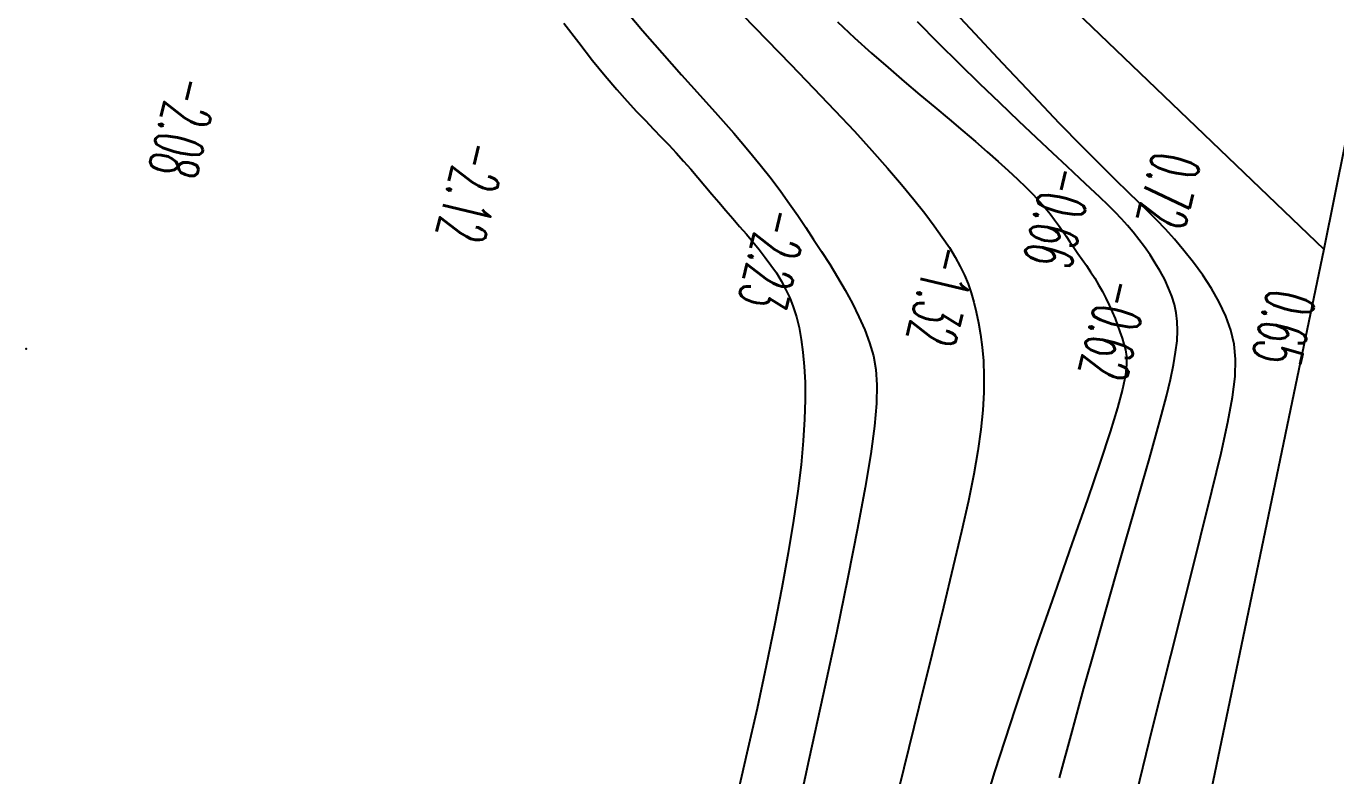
# Model space of a CAD drawing. Header units: metres. Extents: x 583412 to 583840, y 1186334 to 1187497.
# Drawn here: x 583674.55 to 583693.38, y 1186946.6 to 1186957.39 of the extents above; entities that cross this region are included whole.
import ezdxf
from ezdxf.enums import TextEntityAlignment as Align

# ---------------------------------------------------------------- set-up
doc = ezdxf.new("R2010")
doc.units = ezdxf.units.M
doc.header["$MEASUREMENT"] = 0
for name, color, linetype in [('$For$Printing$', 7, 'Continuous'), ('1111DONG MUC', 2, 'Continuous'), ('Docao', 22, 'Continuous'), ('KS_muong ao', 4, 'TALUYPHAI-KHKS')]:
    doc.layers.add(name, color=color, linetype=linetype)
doc.styles.add('ChuSo', font='vnsimple.shx')
doc.linetypes.add('TALUYPHAI-KHKS', pattern='A,5,[130,ltypeshp,S=5,R=0,X=0,Y=-5],10,[130,ltypeshp,S=5,R=0,X=0,Y=-5],10,[130,ltypeshp,S=10,R=0,X=0,Y=-10],5', length=30)

msp = doc.modelspace()

# ---------------------------------------------------------------- linework, layer by layer
at = {"layer": '$For$Printing$', "color": 252}
for p, q in [((583688.128, 1186957.35), (583687.644, 1186957.869)), ((583683.132, 1186957.658), (583683.412, 1186957.328)), ((583686.217, 1186957.451), (583686.462, 1186957.222)), ((583683.412, 1186957.328), (583683.694, 1186957.004)), ((583686.462, 1186957.222), (583686.705, 1186957.003)), ((583688.594, 1186956.853), (583688.128, 1186957.35)), ((583683.694, 1186957.004), (583683.972, 1186956.691)), ((583686.705, 1186957.003), (583686.943, 1186956.794)), ((583686.943, 1186956.794), (583687.176, 1186956.594)), ((583689.027, 1186956.393), (583688.594, 1186956.853)), ((583683.972, 1186956.691), (583684.241, 1186956.391)), ((583687.176, 1186956.594), (583687.401, 1186956.404)), ((583684.241, 1186956.391), (583684.493, 1186956.109)), ((583687.401, 1186956.404), (583687.617, 1186956.223)), ((583689.41, 1186955.991), (583689.027, 1186956.393)), ((583684.493, 1186956.109), (583684.723, 1186955.848)), ((583687.617, 1186956.223), (583687.823, 1186956.05)), ((583687.823, 1186956.05), (583688.018, 1186955.886)), ((583688.018, 1186955.886), (583688.2, 1186955.73)), ((583689.732, 1186955.66), (583689.41, 1186955.991)), ((583684.723, 1186955.848), (583684.925, 1186955.611)), ((583688.2, 1186955.73), (583688.37, 1186955.583)), ((583684.925, 1186955.611), (583685.103, 1186955.395)), ((583688.37, 1186955.583), (583688.528, 1186955.444)), ((583689.997, 1186955.392), (583689.732, 1186955.66)), ((583685.103, 1186955.395), (583685.26, 1186955.196)), ((583688.528, 1186955.444), (583688.672, 1186955.312)), ((583688.672, 1186955.312), (583688.804, 1186955.189)), ((583690.216, 1186955.176), (583689.997, 1186955.392)), ((583685.26, 1186955.196), (583685.4, 1186955.01)), ((583688.804, 1186955.189), (583688.923, 1186955.074)), ((583690.396, 1186955), (583690.216, 1186955.176)), ((583685.4, 1186955.01), (583685.527, 1186954.834)), ((583688.923, 1186955.074), (583689.028, 1186954.967)), ((583689.028, 1186954.967), (583689.12, 1186954.868)), ((583690.549, 1186954.853), (583690.396, 1186955)), ((583685.527, 1186954.834), (583685.646, 1186954.663)), ((583689.12, 1186954.868), (583689.201, 1186954.775)), ((583689.201, 1186954.775), (583689.272, 1186954.688)), ((583690.682, 1186954.724), (583690.549, 1186954.853)), ((583690.807, 1186954.6), (583690.682, 1186954.724)), ((583685.646, 1186954.663), (583685.759, 1186954.494)), ((583689.272, 1186954.688), (583689.336, 1186954.605)), ((583689.336, 1186954.605), (583689.394, 1186954.524)), ((583690.931, 1186954.47), (583690.807, 1186954.6)), ((583685.759, 1186954.494), (583685.872, 1186954.322)), ((583689.394, 1186954.524), (583689.449, 1186954.445)), ((583689.449, 1186954.445), (583689.503, 1186954.367)), ((583689.503, 1186954.367), (583689.558, 1186954.287)), ((583691.062, 1186954.324), (583690.931, 1186954.47)), ((583685.872, 1186954.322), (583685.987, 1186954.145)), ((583689.558, 1186954.287), (583689.615, 1186954.205)), ((583689.615, 1186954.205), (583689.674, 1186954.12)), ((583691.198, 1186954.163), (583691.062, 1186954.324)), ((583691.335, 1186953.99), (583691.198, 1186954.163)), ((583685.987, 1186954.145), (583686.103, 1186953.963)), ((583689.674, 1186954.12), (583689.734, 1186954.034)), ((583689.734, 1186954.034), (583689.795, 1186953.945)), ((583691.468, 1186953.806), (583691.335, 1186953.99)), ((583686.103, 1186953.963), (583686.217, 1186953.777)), ((583689.795, 1186953.945), (583689.855, 1186953.855)), ((583689.855, 1186953.855), (583689.914, 1186953.762)), ((583691.592, 1186953.614), (583691.468, 1186953.806)), ((583686.217, 1186953.777), (583686.326, 1186953.589)), ((583689.914, 1186953.762), (583689.971, 1186953.668)), ((583689.971, 1186953.668), (583690.025, 1186953.572)), ((583691.704, 1186953.417), (583691.592, 1186953.614)), ((583686.326, 1186953.589), (583686.43, 1186953.399)), ((583690.025, 1186953.572), (583690.076, 1186953.475)), ((583690.076, 1186953.475), (583690.123, 1186953.377)), ((583691.799, 1186953.217), (583691.704, 1186953.417)), ((583686.43, 1186953.399), (583686.524, 1186953.209)), ((583690.123, 1186953.377), (583690.167, 1186953.278)), ((583690.167, 1186953.278), (583690.207, 1186953.181)), ((583691.872, 1186953.016), (583691.799, 1186953.217)), ((583686.524, 1186953.209), (583686.608, 1186953.02)), ((583690.207, 1186953.181), (583690.244, 1186953.085)), ((583690.244, 1186953.085), (583690.277, 1186952.992)), ((583686.608, 1186953.02), (583686.677, 1186952.833)), ((583690.277, 1186952.992), (583690.307, 1186952.901)), ((583690.307, 1186952.901), (583690.334, 1186952.815)), ((583691.92, 1186952.815), (583691.872, 1186953.016)), ((583686.677, 1186952.833), (583686.731, 1186952.648)), ((583690.334, 1186952.815), (583690.357, 1186952.731)), ((583690.357, 1186952.731), (583690.372, 1186952.638)), ((583691.941, 1186952.598), (583691.92, 1186952.815)), ((583686.731, 1186952.648), (583686.767, 1186952.45)), ((583690.373, 1186952.522), (583690.355, 1186952.369)), ((583690.372, 1186952.638), (583690.373, 1186952.522)), ((583691.933, 1186952.349), (583691.941, 1186952.598)), ((583686.767, 1186952.45), (583686.783, 1186952.226)), ((583690.355, 1186952.369), (583690.314, 1186952.166)), ((583691.897, 1186952.052), (583691.933, 1186952.349)), ((583686.783, 1186952.226), (583686.777, 1186951.959)), ((583690.314, 1186952.166), (583690.243, 1186951.898)), ((583686.777, 1186951.959), (583686.748, 1186951.634)), ((583690.243, 1186951.898), (583690.139, 1186951.552)), ((583691.83, 1186951.689), (583691.897, 1186952.052)), ((583686.748, 1186951.634), (583686.694, 1186951.236)), ((583690.139, 1186951.552), (583689.995, 1186951.115)), ((583691.732, 1186951.244), (583691.83, 1186951.689)), ((583686.694, 1186951.236), (583686.613, 1186950.75)), ((583691.601, 1186950.7), (583691.732, 1186951.244)), ((583689.995, 1186951.115), (583689.809, 1186950.576)), ((583686.613, 1186950.75), (583686.504, 1186950.16)), ((583691.436, 1186950.04), (583691.601, 1186950.7)), ((583689.809, 1186950.576), (583689.586, 1186949.941)), ((583686.504, 1186950.16), (583686.364, 1186949.456)), ((583691.238, 1186949.25), (583691.436, 1186950.04)), ((583689.586, 1186949.941), (583689.334, 1186949.221)), ((583686.364, 1186949.456), (583686.199, 1186948.654)), ((583689.334, 1186949.221), (583689.059, 1186948.427)), ((583691.007, 1186948.331), (583691.238, 1186949.25)), ((583686.199, 1186948.654), (583686.011, 1186947.772)), ((583689.059, 1186948.427), (583688.77, 1186947.569)), ((583690.747, 1186947.288), (583691.007, 1186948.331)), ((583686.011, 1186947.772), (583685.805, 1186946.831)), ((583688.77, 1186947.569), (583688.474, 1186946.657)), ((583690.461, 1186946.123), (583690.747, 1186947.288)), ((583685.805, 1186946.831), (583685.587, 1186945.851)), ((583688.474, 1186946.657), (583688.178, 1186945.702))]:
    msp.add_line(p, q, dxfattribs=at)
at = {"layer": '$For$Printing$', "color": 40}
for p, q in [((583684.849, 1186957.552), (583685.199, 1186957.193)), ((583682.281, 1186957.434), (583682.494, 1186957.153)), ((583687.668, 1186957.147), (583687.365, 1186957.451)), ((583685.199, 1186957.193), (583685.543, 1186956.84)), ((583682.494, 1186957.153), (583682.694, 1186956.897)), ((583687.969, 1186956.849), (583687.668, 1186957.147)), ((583682.694, 1186956.897), (583682.876, 1186956.674)), ((583685.543, 1186956.84), (583685.872, 1186956.499)), ((583688.264, 1186956.561), (583687.969, 1186956.849)), ((583682.876, 1186956.674), (583683.04, 1186956.48)), ((583683.04, 1186956.48), (583683.189, 1186956.311)), ((583685.872, 1186956.499), (583686.179, 1186956.177)), ((583688.55, 1186956.285), (583688.264, 1186956.561)), ((583683.189, 1186956.311), (583683.326, 1186956.163)), ((583688.822, 1186956.025), (583688.55, 1186956.285)), ((583683.326, 1186956.163), (583683.452, 1186956.03)), ((583686.179, 1186956.177), (583686.458, 1186955.877)), ((583683.452, 1186956.03), (583683.569, 1186955.908)), ((583683.569, 1186955.908), (583683.681, 1186955.793)), ((583686.458, 1186955.877), (583686.71, 1186955.6)), ((583689.077, 1186955.784), (583688.822, 1186956.025)), ((583683.681, 1186955.793), (583683.789, 1186955.68)), ((583683.789, 1186955.68), (583683.895, 1186955.565)), ((583689.311, 1186955.564), (583689.077, 1186955.784)), ((583683.895, 1186955.565), (583684, 1186955.449)), ((583686.71, 1186955.6), (583686.935, 1186955.345)), ((583689.519, 1186955.369), (583689.311, 1186955.564)), ((583684, 1186955.449), (583684.104, 1186955.33)), ((583684.104, 1186955.33), (583684.206, 1186955.211)), ((583686.935, 1186955.345), (583687.136, 1186955.11)), ((583689.7, 1186955.2), (583689.519, 1186955.369)), ((583684.206, 1186955.211), (583684.308, 1186955.092)), ((583687.136, 1186955.11), (583687.314, 1186954.895)), ((583689.856, 1186955.054), (583689.7, 1186955.2)), ((583684.308, 1186955.092), (583684.409, 1186954.973)), ((583684.409, 1186954.973), (583684.51, 1186954.855)), ((583689.99, 1186954.927), (583689.856, 1186955.054)), ((583690.107, 1186954.814), (583689.99, 1186954.927)), ((583684.51, 1186954.855), (583684.61, 1186954.738)), ((583684.61, 1186954.738), (583684.71, 1186954.623)), ((583687.314, 1186954.895), (583687.47, 1186954.698)), ((583690.209, 1186954.712), (583690.107, 1186954.814)), ((583684.71, 1186954.623), (583684.808, 1186954.509)), ((583687.47, 1186954.698), (583687.606, 1186954.518)), ((583690.301, 1186954.616), (583690.209, 1186954.712)), ((583690.386, 1186954.521), (583690.301, 1186954.616)), ((583684.808, 1186954.509), (583684.905, 1186954.397)), ((583684.905, 1186954.397), (583684.999, 1186954.286)), ((583687.606, 1186954.518), (583687.723, 1186954.354)), ((583687.723, 1186954.354), (583687.824, 1186954.203)), ((583690.468, 1186954.424), (583690.386, 1186954.521)), ((583690.55, 1186954.321), (583690.468, 1186954.424)), ((583684.999, 1186954.286), (583685.09, 1186954.174)), ((583685.09, 1186954.174), (583685.177, 1186954.063)), ((583687.824, 1186954.203), (583687.909, 1186954.064)), ((583690.631, 1186954.212), (583690.55, 1186954.321)), ((583690.71, 1186954.098), (583690.631, 1186954.212)), ((583685.177, 1186954.063), (583685.259, 1186953.951)), ((583687.909, 1186954.064), (583687.981, 1186953.933)), ((583690.786, 1186953.981), (583690.71, 1186954.098)), ((583690.856, 1186953.862), (583690.786, 1186953.981)), ((583685.259, 1186953.951), (583685.336, 1186953.838)), ((583685.336, 1186953.838), (583685.406, 1186953.724)), ((583687.981, 1186953.933), (583688.042, 1186953.806)), ((583688.042, 1186953.806), (583688.094, 1186953.68)), ((583690.921, 1186953.742), (583690.856, 1186953.862)), ((583685.406, 1186953.724), (583685.47, 1186953.605)), ((583685.47, 1186953.605), (583685.528, 1186953.481)), ((583688.094, 1186953.68), (583688.138, 1186953.553)), ((583690.977, 1186953.621), (583690.921, 1186953.742)), ((583691.024, 1186953.502), (583690.977, 1186953.621)), ((583685.528, 1186953.481), (583685.579, 1186953.349)), ((583688.138, 1186953.553), (583688.177, 1186953.419)), ((583688.177, 1186953.419), (583688.211, 1186953.277)), ((583691.061, 1186953.385), (583691.024, 1186953.502)), ((583685.579, 1186953.349), (583685.624, 1186953.207)), ((583688.211, 1186953.277), (583688.244, 1186953.123)), ((583691.087, 1186953.266), (583691.061, 1186953.385)), ((583691.102, 1186953.142), (583691.087, 1186953.266)), ((583685.624, 1186953.207), (583685.662, 1186953.052)), ((583685.662, 1186953.052), (583685.694, 1186952.883)), ((583688.244, 1186953.123), (583688.272, 1186952.955)), ((583691.106, 1186953.009), (583691.102, 1186953.142)), ((583685.694, 1186952.883), (583685.719, 1186952.697)), ((583688.272, 1186952.955), (583688.296, 1186952.772)), ((583691.078, 1186952.698), (583691.098, 1186952.862)), ((583691.098, 1186952.862), (583691.106, 1186953.009)), ((583685.719, 1186952.697), (583685.738, 1186952.492)), ((583688.296, 1186952.772), (583688.313, 1186952.573)), ((583691.046, 1186952.514), (583691.078, 1186952.698)), ((583685.738, 1186952.492), (583685.749, 1186952.265)), ((583688.313, 1186952.573), (583688.321, 1186952.355)), ((583691.002, 1186952.304), (583691.046, 1186952.514)), ((583688.321, 1186952.355), (583688.319, 1186952.119)), ((583690.945, 1186952.066), (583691.002, 1186952.304)), ((583685.749, 1186952.265), (583685.751, 1186952.013)), ((583688.319, 1186952.119), (583688.305, 1186951.862)), ((583685.751, 1186952.013), (583685.742, 1186951.733)), ((583690.876, 1186951.798), (583690.945, 1186952.066)), ((583685.742, 1186951.733), (583685.723, 1186951.422)), ((583688.305, 1186951.862), (583688.277, 1186951.584)), ((583690.794, 1186951.5), (583690.876, 1186951.798)), ((583688.277, 1186951.584), (583688.234, 1186951.28)), ((583685.723, 1186951.422), (583685.691, 1186951.077)), ((583690.702, 1186951.169), (583690.794, 1186951.5)), ((583688.234, 1186951.28), (583688.175, 1186950.942)), ((583690.598, 1186950.805), (583690.702, 1186951.169)), ((583685.691, 1186951.077), (583685.645, 1186950.696)), ((583688.175, 1186950.942), (583688.097, 1186950.559)), ((583690.483, 1186950.406), (583690.598, 1186950.805)), ((583685.645, 1186950.696), (583685.584, 1186950.274)), ((583688.097, 1186950.559), (583688, 1186950.12)), ((583690.358, 1186949.973), (583690.483, 1186950.406)), ((583685.584, 1186950.274), (583685.508, 1186949.81)), ((583688, 1186950.12), (583687.881, 1186949.615)), ((583690.223, 1186949.502), (583690.358, 1186949.973)), ((583685.508, 1186949.81), (583685.417, 1186949.306)), ((583687.881, 1186949.615), (583687.74, 1186949.031)), ((583690.078, 1186948.995), (583690.223, 1186949.502)), ((583685.417, 1186949.306), (583685.311, 1186948.763)), ((583687.74, 1186949.031), (583687.575, 1186948.36)), ((583689.924, 1186948.449), (583690.078, 1186948.995)), ((583685.311, 1186948.763), (583685.191, 1186948.185)), ((583687.575, 1186948.36), (583687.385, 1186947.589)), ((583689.76, 1186947.864), (583689.924, 1186948.449)), ((583685.191, 1186948.185), (583685.059, 1186947.572)), ((583689.589, 1186947.24), (583689.76, 1186947.864)), ((583685.059, 1186947.572), (583684.914, 1186946.929)), ((583687.385, 1186947.589), (583687.168, 1186946.712)), ((583689.409, 1186946.575), (583689.589, 1186947.24)), ((583684.914, 1186946.929), (583684.758, 1186946.257)), ((583687.168, 1186946.712), (583686.928, 1186945.737))]:
    msp.add_line(p, q, dxfattribs=at)
at = {"layer": 'Docao', "color": 3}
msp.add_point((583674.548, 1186952.748, -2.12), dxfattribs=at)
at = {"layer": 'KS_muong ao', "color": 125, "linetype": 'TALUYPHAI-KHKS', "ltscale": 0.03}
for p, q in [((583695.485, 1186965.553, 1.593), (583693.21, 1186954.18, 1.593)), ((583684.393, 1186962.64, -0.7), (583693.21, 1186954.18, -0.7)), ((583693.21, 1186954.18, -0.7), (583688.655, 1186932.286, -0.7))]:
    msp.add_line(p, q, dxfattribs=at)

# ---------------------------------------------------------------- texts
at = {"layer": '1111DONG MUC', "style": 'ChuSo', "width": 0.5}
for s, p in [('-2.08', (583676.469, 1186956.019)), ('-2.12', (583680.608, 1186955.09)), ('0.72', (583690.638, 1186955.103)), ('-0.66', (583689.051, 1186954.725)), ('-2.23', (583684.949, 1186954.127)), ('-1.32', (583687.373, 1186953.595)), ('-0.62', (583689.846, 1186953.105)), ('0.65', (583692.292, 1186953.127))]:
    msp.add_text(s, height=0.7, rotation=256.5354, dxfattribs=at).set_placement(p, align=Align.CENTER)

doc.saveas('drawing.dxf')
